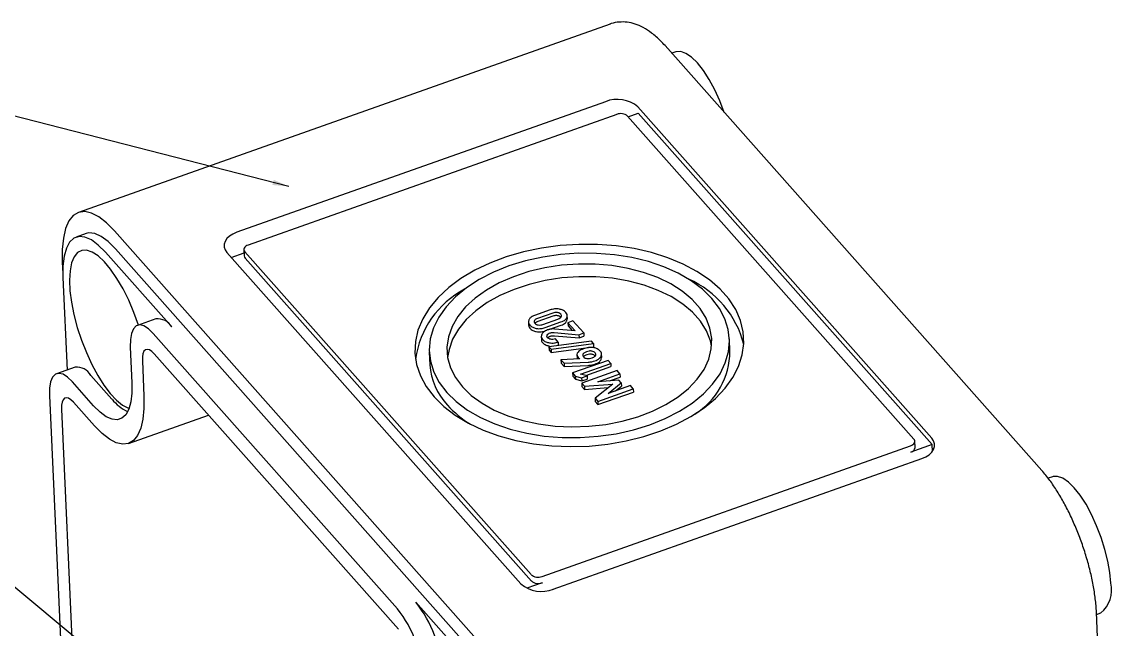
# Paper-space layout 'Layout1' of a CAD drawing. Extents: x 0.3 to 21.8, y 0.2 to 16.9.
# Drawn here: x 17.655 to 20.343, y 13.342 to 14.831 of the extents above; entities that cross this region are included whole.
import ezdxf

# ---------------------------------------------------------------- set-up
doc = ezdxf.new("R2010")
doc.units = 0
doc.header["$MEASUREMENT"] = 0
doc.linetypes.add('SLD-SOLID', pattern=[0])
doc.layers.get('0').update_dxf_attribs({"linetype": 'CONTINUOUS'})
doc.layers.add('SLD-0', color=7, linetype='SLD-SOLID')
doc.dimstyles.new('SLDDIMSTYLE2', dxfattribs={"dimtxt": 0.18, "dimasz": 0.04, "dimexe": 0, "dimexo": 0.0625, "dimgap": 0, "dimtad": 0, "dimtih": 1, "dimtoh": 1, "dimdec": 0, "dimrnd": 1e-09, "dimzin": 0, "dimtxsty": 'STANDARD', "dimblk1": 'DOT', "dimblk2": 'DOT', "dimsah": 1, "dimcen": 0.09, "dimazin": 3, "dimtfac": 0.04, "dimtdec": 0, "dimtofl": 0, "dimtmove": 0, "dimatfit": 3, "dimtolj": 1, "dimtzin": 0})

# ---------------------------------------------------------------- blocks, each defined once
blk = doc.blocks.new('_DOT')
at = {"color": 0, "linetype": 'BYBLOCK'}
blk.add_line((-0.5, 0), (-1, 0), dxfattribs=at)
at = {"color": 0, "linetype": 'BYBLOCK', "const_width": 0.5}
blk.add_lwpolyline([(-0.25, 0, 1), (0.25, 0, 1)], format="xyb", close=True, dxfattribs=at)

psp = doc.layouts.get("Layout1")

# ---------------------------------------------------------------- linework, layer by layer
at = {"color": 7, "linetype": 'SLD-SOLID'}
for p, q in [((19.0961, 14.8256), (17.7933, 14.3638)), ((20.1541, 13.7313), (19.2306, 14.7728)), ((19.2571, 14.7574), (19.2473, 14.7539)), ((19.0845, 14.6353), (18.1812, 14.3151)), ((19.1122, 14.6041), (18.2089, 14.2839)), ((19.1402, 14.5982), (19.165, 14.607)), ((19.8846, 13.8102), (19.1643, 14.6225)), ((19.8853, 13.7947), (19.165, 14.607)), ((19.8406, 13.8083), (19.1388, 14.5998)), ((17.8117, 14.3118), (17.7874, 14.3032)), ((18.805, 13.2769), (17.8815, 14.3184)), ((18.0217, 14.083), (17.8591, 14.2663)), ((18.8069, 13.2334), (17.8835, 14.2749)), ((18.1568, 14.2654), (18.8771, 13.453)), ((18.1674, 14.2534), (18.1988, 14.2645)), ((18.1985, 14.2726), (18.1992, 14.2571)), ((18.2008, 14.2673), (18.9026, 13.4758)), ((18.2015, 14.2518), (18.9033, 13.4602)), ((17.7534, 14.2417), (17.7547, 14.2138)), ((17.7549, 14.2039), (17.7651, 13.9774)), ((18.9494, 14.1248), (18.9111, 14.1112)), ((18.9553, 14.1171), (18.9184, 14.104)), ((17.9828, 14.103), (17.9377, 14.087)), ((18.8957, 14.0962), (18.8962, 14.0863)), ((18.9556, 14.1092), (18.9187, 14.0961)), ((18.9314, 14.0893), (18.9683, 14.1024)), ((18.9373, 14.0816), (18.9756, 14.0952)), ((18.9904, 14.0984), (18.9907, 14.1032)), ((18.9913, 14.1022), (18.9908, 14.112)), ((19.005, 14.0979), (18.9926, 14.0935)), ((18.9926, 14.0935), (19.0102, 14.0737)), ((18.9926, 14.0935), (18.993, 14.0857)), ((19.0313, 14.0683), (19.005, 14.0979)), ((18.5749, 13.3921), (17.9765, 14.067)), ((18.9455, 14.0765), (18.9759, 14.0873)), ((18.9591, 14.0694), (19.0197, 14.0641)), ((19.0102, 14.0737), (18.9604, 14.078)), ((18.993, 14.0857), (19.003, 14.0743)), ((19.0197, 14.0641), (19.0313, 14.0683)), ((19.0197, 14.0641), (19.02, 14.0562)), ((19.0313, 14.0683), (19.0317, 14.0604)), ((18.9273, 14.0605), (18.9277, 14.0507)), ((19.0501, 14.0482), (18.9463, 14.0343)), ((18.9514, 14.0286), (19.0552, 14.0424)), ((18.9595, 14.0615), (19.02, 14.0562)), ((18.9688, 14.0461), (18.9622, 14.0536)), ((18.9688, 14.0461), (18.9691, 14.0382)), ((19.02, 14.0562), (19.0317, 14.0604)), ((19.0552, 14.0424), (19.0501, 14.0482)), ((19.0552, 14.0424), (19.0555, 14.0346)), ((19.3898, 14.0232), (19.3884, 14.0542)), ((17.9201, 14.0332), (17.924, 13.9463)), ((18.5771, 13.3424), (17.9787, 14.0173)), ((18.653, 14.0214), (18.6544, 13.9903)), ((18.9463, 14.0343), (18.9514, 14.0286)), ((18.9463, 14.0343), (18.9467, 14.0264)), ((18.9467, 14.0264), (18.9518, 14.0207)), ((18.9514, 14.0286), (18.9518, 14.0207)), ((18.9518, 14.0207), (19.0555, 14.0346)), ((19.0147, 14.0144), (19.0151, 14.0066)), ((19.0743, 14.0034), (19.075, 14.009)), ((19.0755, 14.008), (19.0751, 14.0178)), ((17.7847, 13.9843), (17.7395, 13.9683)), ((17.9497, 13.9999), (17.9536, 13.913)), ((19.0221, 14.0047), (18.9757, 14.0025)), ((18.9757, 14.0025), (18.9831, 13.9942)), ((18.9757, 14.0025), (18.9761, 13.9946)), ((18.9761, 13.9946), (18.9835, 13.9863)), ((18.9831, 13.9942), (19.0422, 13.9967)), ((18.9831, 13.9942), (18.9835, 13.9863)), ((18.9835, 13.9863), (19.0426, 13.9888)), ((19.0911, 14.0012), (19.0041, 13.9703)), ((19.0239, 13.9675), (19.0977, 13.9937)), ((19.0367, 13.9641), (19.0981, 13.9858)), ((19.0977, 13.9937), (19.0911, 14.0012)), ((19.0977, 13.9937), (19.0981, 13.9858)), ((17.8752, 13.906), (17.8235, 13.9644)), ((19.0041, 13.9703), (19.0107, 13.9628)), ((19.0041, 13.9703), (19.0044, 13.9625)), ((19.0044, 13.9625), (19.0111, 13.955)), ((19.0107, 13.9628), (19.0263, 13.9586)), ((19.0107, 13.9628), (19.0111, 13.955)), ((19.0395, 13.9633), (19.0239, 13.9675)), ((19.0263, 13.9586), (19.0395, 13.9633)), ((19.0263, 13.9586), (19.0267, 13.9507)), ((19.1132, 13.9759), (19.0264, 13.9451)), ((19.0267, 13.9507), (19.0399, 13.9554)), ((19.0395, 13.9633), (19.0399, 13.9554)), ((19.0662, 13.9487), (19.1202, 13.968)), ((19.0946, 13.9508), (19.1206, 13.9601)), ((19.1202, 13.968), (19.1132, 13.9759)), ((19.1202, 13.968), (19.1206, 13.9601)), ((17.8301, 13.89), (17.7784, 13.9484)), ((19.0111, 13.955), (19.0267, 13.9507)), ((19.0264, 13.9451), (19.0331, 13.9377)), ((19.0264, 13.9451), (19.0268, 13.9372)), ((19.0268, 13.9372), (19.0334, 13.9298)), ((19.0331, 13.9377), (19.1026, 13.9431)), ((19.0331, 13.9377), (19.0334, 13.9298)), ((19.0334, 13.9298), (19.0917, 13.9344)), ((19.1026, 13.9431), (19.0593, 13.9081)), ((19.0659, 13.9007), (19.1527, 13.9314)), ((19.1176, 13.9526), (19.0662, 13.9487)), ((19.0915, 13.9201), (19.1235, 13.946)), ((19.1457, 13.9393), (19.0915, 13.9201)), ((19.1095, 13.9265), (19.1238, 13.9381)), ((19.1235, 13.946), (19.1176, 13.9526)), ((19.1235, 13.946), (19.1238, 13.9381)), ((19.1527, 13.9314), (19.1457, 13.9393)), ((19.1527, 13.9314), (19.153, 13.9235)), ((17.722, 13.9146), (17.7602, 13.0609)), ((19.0593, 13.9081), (19.0596, 13.9002)), ((19.0593, 13.9081), (19.0659, 13.9007)), ((19.0662, 13.8928), (19.153, 13.9235)), ((17.7516, 13.8813), (17.7897, 13.0275)), ((17.8323, 13.8403), (17.7806, 13.8987)), ((19.0596, 13.9002), (19.0662, 13.8928)), ((19.0659, 13.9007), (19.0662, 13.8928)), ((17.9158, 13.7974), (18.1121, 13.8669)), ((19.8853, 13.7947), (19.8332, 13.7762)), ((19.8436, 13.7875), (19.8429, 13.803)), ((19.8861, 13.778), (19.8853, 13.7947)), ((18.9292, 13.4715), (19.8325, 13.7917)), ((18.9569, 13.4403), (19.8602, 13.7605)), ((20.1806, 13.7159), (20.1696, 13.712)), ((18.9299, 13.456), (18.8918, 13.4425)), ((18.7826, 13.2248), (18.6201, 13.4081)), ((20.3977, 10.9301), (20.288, 13.3835)), ((20.2883, 13.3781), (20.299, 13.3819))]:
    psp.add_line(p, q, dxfattribs=at)
at = {"color": 7, "linetype": 'SLD-SOLID', "flags": 128}
for points in [[(19.3757, 14.6091), (19.3649, 14.6372), (19.3525, 14.6646), (19.3389, 14.6897), (19.3246, 14.7118), (19.3101, 14.7302), (19.2957, 14.7443), (19.282, 14.7538), (19.2693, 14.7583), (19.2581, 14.7577), (19.2571, 14.7574)], [(17.8815, 14.3184), (17.8619, 14.3383), (17.8429, 14.353), (17.8249, 14.3622), (17.8083, 14.3659), (17.7933, 14.3638), (17.7804, 14.3561), (17.7698, 14.3428), (17.7616, 14.3243), (17.7561, 14.301), (17.7533, 14.2733), (17.7534, 14.2417)], [(17.8591, 14.2663), (17.8416, 14.2838), (17.8247, 14.2963), (17.8089, 14.3033), (17.7945, 14.3048), (17.782, 14.3007), (17.7715, 14.291), (17.7634, 14.2761), (17.7578, 14.2562), (17.755, 14.232), (17.7549, 14.2039)], [(17.8835, 14.2749), (17.8659, 14.2925), (17.8491, 14.3049), (17.8332, 14.312), (17.8189, 14.3134), (17.8117, 14.3118)], [(18.1812, 14.3151), (18.1716, 14.3109), (18.1634, 14.3057), (18.1569, 14.2996), (18.1525, 14.2929), (18.1502, 14.2859), (18.1502, 14.2788), (18.1524, 14.2719), (18.1568, 14.2654)], [(18.2089, 14.2839), (18.2057, 14.2825), (18.203, 14.2807), (18.2008, 14.2787), (18.1993, 14.2765), (18.1986, 14.2741), (18.1986, 14.2718), (18.1993, 14.2695), (18.2008, 14.2673)], [(18.6646, 13.9116), (18.6885, 13.8881), (18.7167, 13.8665), (18.7489, 13.8472), (18.7847, 13.8303), (18.8235, 13.8162), (18.8649, 13.8049), (18.9083, 13.7967), (18.9532, 13.7916), (18.9989, 13.7898), (19.045, 13.7911), (19.0907, 13.7957), (19.1355, 13.8035), (19.1789, 13.8143), (19.2201, 13.828), (19.2588, 13.8444), (19.2943, 13.8634), (19.3263, 13.8846), (19.3543, 13.9079), (19.378, 13.9328), (19.397, 13.9591), (19.4111, 13.9864), (19.4201, 14.0144), (19.4239, 14.0427), (19.4224, 14.071), (19.4157, 14.0988), (19.4039, 14.1258), (19.387, 14.1516), (19.3654, 14.176), (19.3393, 14.1986), (19.309, 14.2191), (19.275, 14.2372), (19.2377, 14.2527), (19.1975, 14.2654), (19.155, 14.2752), (19.1108, 14.2818), (19.0654, 14.2853), (19.0194, 14.2855), (18.9735, 14.2826), (18.9281, 14.2764), (18.884, 14.2671), (18.8416, 14.2548), (18.8016, 14.2397), (18.7644, 14.222), (18.7306, 14.2018), (18.7006, 14.1796), (18.6747, 14.1554), (18.6533, 14.1298), (18.6368, 14.1029), (18.6252, 14.0752), (18.6188, 14.047), (18.6176, 14.0187), (18.6217, 13.9907), (18.631, 13.9632), (18.6454, 13.9367), (18.6646, 13.9116)], [(17.94, 14.0878), (17.929, 14.1184), (17.9163, 14.1484), (17.9023, 14.1765), (17.8874, 14.2021), (17.872, 14.2244), (17.8565, 14.2429), (17.8413, 14.2571), (17.8267, 14.2666), (17.8132, 14.2712), (17.8012, 14.2708), (17.7908, 14.2653), (17.7824, 14.255), (17.7763, 14.2401), (17.7725, 14.2209), (17.7711, 14.198), (17.7723, 14.172), (17.7759, 14.1435), (17.7819, 14.1133), (17.7902, 14.0821), (17.8004, 14.0508), (17.8124, 14.0202), (17.8258, 13.991), (17.8403, 13.9641), (17.8555, 13.9401), (17.871, 13.9196), (17.8864, 13.9032), (17.9013, 13.8913), (17.9154, 13.8842), (17.9173, 13.8836)], [(18.6959, 13.9226), (18.7191, 13.9), (18.7466, 13.8794), (18.7782, 13.8611), (18.8133, 13.8453), (18.8515, 13.8324), (18.8921, 13.8225), (18.9346, 13.8157), (18.9783, 13.8121), (19.0227, 13.8118), (19.067, 13.8149), (19.1106, 13.8211), (19.153, 13.8306), (19.1934, 13.843), (19.2313, 13.8583), (19.2661, 13.8763), (19.2974, 13.8965), (19.3246, 13.9189), (19.3474, 13.9429), (19.3654, 13.9684), (19.3784, 13.9948), (19.3861, 14.0219), (19.3886, 14.0492), (19.3857, 14.0764), (19.3774, 14.103), (19.364, 14.1286), (19.3455, 14.1529), (19.3224, 14.1756), (19.2948, 14.1962), (19.2632, 14.2145), (19.2281, 14.2303), (19.1899, 14.2432), (19.1493, 14.2531), (19.1068, 14.2599), (19.0631, 14.2635), (19.0188, 14.2638), (18.9744, 14.2607), (18.9308, 14.2545), (18.8884, 14.245), (18.848, 14.2326), (18.8101, 14.2173), (18.7753, 14.1993), (18.7441, 14.1791), (18.7168, 14.1567), (18.6941, 14.1327), (18.676, 14.1072), (18.6631, 14.0808), (18.6553, 14.0537), (18.6528, 14.0263), (18.6557, 13.9992), (18.664, 13.9726), (18.6774, 13.947), (18.6959, 13.9226)], [(18.7341, 13.9362), (18.7559, 13.9151), (18.7821, 13.8959), (18.8122, 13.8791), (18.8457, 13.8649), (18.8821, 13.8536), (18.9208, 13.8453), (18.9611, 13.8401), (19.0024, 13.8382), (19.044, 13.8395), (19.0852, 13.8441), (19.1254, 13.8519), (19.1638, 13.8628), (19.1999, 13.8765), (19.233, 13.8929), (19.2627, 13.9116), (19.2884, 13.9324), (19.3097, 13.955), (19.3262, 13.9789), (19.3377, 14.0038), (19.344, 14.0292), (19.3451, 14.0548), (19.3407, 14.0801), (19.3312, 14.1047), (19.3165, 14.1282), (19.297, 14.1502), (19.2729, 14.1704), (19.2447, 14.1884), (19.2128, 14.2039), (19.1778, 14.2167), (19.1402, 14.2266), (19.1006, 14.2333), (19.0597, 14.2369), (19.0182, 14.2371), (18.9767, 14.2342), (18.9359, 14.2279), (18.8966, 14.2186), (18.8592, 14.2063), (18.8245, 14.1912), (18.7931, 14.1736), (18.7654, 14.1538), (18.7418, 14.1321), (18.7229, 14.1088), (18.7088, 14.0844), (18.6999, 14.0592), (18.6962, 14.0336), (18.6979, 14.0081), (18.7048, 13.9831), (18.717, 13.959), (18.7341, 13.9362)], [(19.3449, 14.0367), (19.3421, 14.049), (19.3326, 14.0736), (19.3179, 14.0971), (19.2984, 14.1191), (19.2743, 14.1393), (19.2461, 14.1573), (19.2142, 14.1728), (19.1792, 14.1856), (19.1416, 14.1955), (19.102, 14.2023), (19.0611, 14.2058), (19.0196, 14.2061), (18.9781, 14.2031), (18.9373, 14.1969), (18.8979, 14.1875), (18.8606, 14.1752), (18.8259, 14.1602), (18.7945, 14.1426), (18.7667, 14.1228), (18.7432, 14.101), (18.7243, 14.0777), (18.7102, 14.0533), (18.7013, 14.0281), (18.6979, 14.0078)], [(17.9765, 14.067), (17.9647, 14.0784), (17.9535, 14.0855), (17.9434, 14.0879), (17.9348, 14.0856), (17.9279, 14.0786), (17.923, 14.0672), (17.9204, 14.0519), (17.9201, 14.0332)], [(17.9787, 14.0173), (17.9726, 14.0232), (17.9669, 14.0268), (17.9617, 14.0281), (17.9572, 14.0269), (17.9537, 14.0233), (17.9512, 14.0174), (17.9498, 14.0095), (17.9497, 13.9999)], [(17.7784, 13.9484), (17.7666, 13.9598), (17.7554, 13.9669), (17.7453, 13.9693), (17.7366, 13.9669), (17.7297, 13.96), (17.7249, 13.9486), (17.7223, 13.9333), (17.722, 13.9146)], [(17.924, 13.9463), (17.924, 13.921), (17.9214, 13.8991), (17.9164, 13.8812), (17.9091, 13.8678), (17.8997, 13.8591), (17.8883, 13.8553), (17.8754, 13.8566), (17.8611, 13.863), (17.8459, 13.8742), (17.8301, 13.89)], [(17.7806, 13.8987), (17.7745, 13.9046), (17.7688, 13.9082), (17.7635, 13.9094), (17.7591, 13.9082), (17.7555, 13.9047), (17.753, 13.8988), (17.7517, 13.8909), (17.7516, 13.8813)], [(17.9536, 13.913), (17.9536, 13.8831), (17.951, 13.8568), (17.9458, 13.8347), (17.9381, 13.8172), (17.928, 13.8047), (17.9158, 13.7974), (17.9016, 13.7954), (17.8859, 13.7988), (17.8689, 13.8076), (17.8509, 13.8215), (17.8323, 13.8403)], [(19.8325, 13.7917), (19.8357, 13.7931), (19.8384, 13.7949), (19.8406, 13.7969), (19.8421, 13.7991), (19.8428, 13.8015), (19.8428, 13.8038), (19.8421, 13.8061), (19.8406, 13.8083)], [(19.8602, 13.7605), (19.8698, 13.7647), (19.878, 13.7699), (19.8845, 13.776), (19.8889, 13.7827), (19.8912, 13.7897), (19.8912, 13.7968), (19.889, 13.8037), (19.8846, 13.8102)], [(20.3229, 13.4552), (20.3206, 13.4809), (20.3158, 13.5086), (20.3087, 13.5376), (20.2995, 13.5669), (20.2884, 13.5957), (20.2759, 13.6231), (20.2624, 13.6482), (20.2481, 13.6703), (20.2336, 13.6887), (20.2192, 13.7028), (20.2055, 13.7123), (20.1928, 13.7168), (20.1816, 13.7162), (20.1806, 13.7159)]]:
    psp.add_lwpolyline(points, dxfattribs=at)
at = {"color": 7, "linetype": 'SLD-SOLID'}
for centre, radius, start, end in [((19.1138, 14.5625), 0.0785, 49.9237, 111.8942), ((19.1219, 14.5798), 0.0262, 49.9237, 111.8942), ((18.2075, 14.2576), 0.00839, 183.4325, 223.5635), ((19.1931, 13.9823), 0.2378, 14.1004, 66.2488), ((18.8479, 13.9714), 0.2312, 118.0652, 171.8269), ((17.9869, 14.063), 0.0401, 29.834, 95.7262), ((19.2069, 14.0244), 0.1829, 301.9356, 359.6312), ((17.7887, 13.9444), 0.0401, 29.834, 95.7262), ((18.8133, 14.0007), 0.1593, 183.7523, 223.2437), ((17.9649, 13.9781), 0.115, 218.8201, 243.5885), ((18.8937, 14.0705), 0.2657, 222.3295, 238.2582), ((19.8306, 13.789), 0.0131, 281.2427, 353.3107), ((18.9195, 13.4958), 0.0262, 229.9237, 291.8942), ((18.9277, 13.5131), 0.0785, 229.9237, 291.8942), ((18.9202, 13.4803), 0.0262, 229.9237, 291.8942), ((20.2513, 13.438), 0.0736, 310.3687, 13.4621), ((18.3289, 13.1998), 0.3122, 3.8715, 38.0157), ((18.3741, 13.2158), 0.3122, 3.8715, 38.0157)]:
    psp.add_arc(centre, radius, start, end, dxfattribs=at)
for points, knots in [([(19.2306, 14.7728), (19.2271, 14.7766), (19.2166, 14.7881), (19.1992, 14.8034), (19.1783, 14.8172), (19.1581, 14.826), (19.138, 14.8307), (19.1183, 14.8309), (19.1037, 14.8289), (19.0967, 14.8256), (19.0955, 14.825)], [0, 0, 0, 0, 0.094103, 0.285203, 0.450435, 0.596018, 0.728526, 0.85382, 0.976062, 1, 1, 1, 1]), ([(18.9719, 14.1268), (18.9699, 14.1271), (18.9659, 14.1277), (18.958, 14.1273), (18.9527, 14.1258), (18.9494, 14.1248)], [0, 0, 0, 0, 0.264523, 0.532723, 1, 1, 1, 1]), ([(18.9669, 14.1185), (18.9659, 14.1186), (18.9638, 14.1188), (18.9598, 14.1184), (18.957, 14.1176), (18.9553, 14.1171)], [0, 0, 0, 0, 0.255795, 0.523307, 1, 1, 1, 1]), ([(18.975, 14.1144), (18.9739, 14.1155), (18.9718, 14.1174), (18.9684, 14.1182), (18.9669, 14.1185)], [0, 0, 0, 0, 0.5733374, 1, 1, 1, 1]), ([(18.9874, 14.1188), (18.9852, 14.1208), (18.9812, 14.1244), (18.9748, 14.126), (18.9719, 14.1268)], [0, 0, 0, 0, 0.552863, 1, 1, 1, 1]), ([(18.9901, 14.1062), (18.9906, 14.1087), (18.9916, 14.1132), (18.9887, 14.1171), (18.9874, 14.1188)], [0, 0, 0, 0, 0.561982, 1, 1, 1, 1]), ([(18.8966, 14.1001), (18.8961, 14.0976), (18.8951, 14.0932), (18.8979, 14.0893), (18.8992, 14.0875)], [0, 0, 0, 0, 0.563473, 1, 1, 1, 1]), ([(18.9111, 14.1112), (18.909, 14.1104), (18.9051, 14.1089), (18.8996, 14.1052), (18.8977, 14.102), (18.8966, 14.1001)], [0, 0, 0, 0, 0.306863, 0.584438, 1, 1, 1, 1]), ([(18.9105, 14.0985), (18.9101, 14.0972), (18.9094, 14.095), (18.9109, 14.0929), (18.9116, 14.092)], [0, 0, 0, 0, 0.541909, 1, 1, 1, 1]), ([(18.9184, 14.104), (18.9163, 14.1032), (18.9128, 14.1017), (18.9111, 14.0994), (18.9105, 14.0985)], [0, 0, 0, 0, 0.5901769, 1, 1, 1, 1]), ([(18.9116, 14.092), (18.9128, 14.0909), (18.9148, 14.0889), (18.9184, 14.0882), (18.9198, 14.0879)], [0, 0, 0, 0, 0.577132, 1, 1, 1, 1]), ([(18.9187, 14.0961), (18.9166, 14.0953), (18.9137, 14.0942), (18.9123, 14.0923), (18.9119, 14.0918)], [0, 0, 0, 0, 0.719636, 1, 1, 1, 1]), ([(18.9673, 14.1106), (18.9662, 14.1107), (18.9642, 14.1109), (18.9601, 14.1106), (18.9574, 14.1097), (18.9556, 14.1092)], [0, 0, 0, 0, 0.255795, 0.523307, 1, 1, 1, 1]), ([(18.9754, 14.1066), (18.9742, 14.1076), (18.9722, 14.1095), (18.9687, 14.1103), (18.9673, 14.1106)], [0, 0, 0, 0, 0.5733374, 1, 1, 1, 1]), ([(18.9683, 14.1024), (18.9704, 14.1032), (18.9739, 14.1046), (18.9756, 14.107), (18.9763, 14.1079)], [0, 0, 0, 0, 0.594403, 1, 1, 1, 1]), ([(18.9763, 14.1079), (18.9767, 14.1091), (18.9773, 14.1114), (18.9758, 14.1135), (18.975, 14.1144)], [0, 0, 0, 0, 0.537414, 1, 1, 1, 1]), ([(18.9756, 14.0952), (18.9776, 14.096), (18.9815, 14.0976), (18.9871, 14.1011), (18.989, 14.1043), (18.9901, 14.1062)], [0, 0, 0, 0, 0.307512, 0.585665, 1, 1, 1, 1]), ([(18.9759, 14.0873), (18.978, 14.0881), (18.9819, 14.0897), (18.9875, 14.0933), (18.9893, 14.0964), (18.9904, 14.0984)], [0, 0, 0, 0, 0.307512, 0.585665, 1, 1, 1, 1]), ([(18.8967, 14.0873), (18.8965, 14.0865), (18.8961, 14.0838), (18.8981, 14.0814), (18.8995, 14.0797)], [0, 0, 0, 0, 0.296627, 1, 1, 1, 1]), ([(18.8992, 14.0875), (18.9014, 14.0856), (18.9054, 14.082), (18.9119, 14.0803), (18.9148, 14.0796)], [0, 0, 0, 0, 0.553826, 1, 1, 1, 1]), ([(18.8995, 14.0797), (18.9017, 14.0777), (18.9058, 14.0741), (18.9123, 14.0724), (18.9152, 14.0717)], [0, 0, 0, 0, 0.553826, 1, 1, 1, 1]), ([(18.9148, 14.0796), (18.9168, 14.0793), (18.9208, 14.0786), (18.9287, 14.0791), (18.9339, 14.0806), (18.9373, 14.0816)], [0, 0, 0, 0, 0.265434, 0.533144, 1, 1, 1, 1]), ([(18.9152, 14.0717), (18.9172, 14.0714), (18.9211, 14.0708), (18.929, 14.0712), (18.9343, 14.0727), (18.9376, 14.0737)], [0, 0, 0, 0, 0.265434, 0.533144, 1, 1, 1, 1]), ([(18.9198, 14.0879), (18.922, 14.0878), (18.926, 14.0876), (18.9296, 14.0888), (18.9314, 14.0893)], [0, 0, 0, 0, 0.524501, 1, 1, 1, 1]), ([(18.9286, 14.0651), (18.9279, 14.0625), (18.9264, 14.0578), (18.9295, 14.0536), (18.9309, 14.0517)], [0, 0, 0, 0, 0.550797, 1, 1, 1, 1]), ([(18.9424, 14.0757), (18.9389, 14.0742), (18.9326, 14.0714), (18.9299, 14.0671), (18.9286, 14.0651)], [0, 0, 0, 0, 0.557072, 1, 1, 1, 1]), ([(18.9429, 14.0567), (18.9424, 14.0573), (18.9415, 14.0585), (18.9409, 14.0608), (18.9417, 14.0624), (18.9421, 14.0633)], [0, 0, 0, 0, 0.296539, 0.571027, 1, 1, 1, 1]), ([(18.9421, 14.0633), (18.9431, 14.0645), (18.9446, 14.0665), (18.9476, 14.0677), (18.9488, 14.0683)], [0, 0, 0, 0, 0.575433, 1, 1, 1, 1]), ([(18.9604, 14.078), (18.9569, 14.0781), (18.9506, 14.0783), (18.9449, 14.0765), (18.9424, 14.0757)], [0, 0, 0, 0, 0.5490167, 1, 1, 1, 1]), ([(18.9488, 14.0683), (18.9496, 14.0685), (18.951, 14.0689), (18.9525, 14.0692), (18.9532, 14.0693)], [0, 0, 0, 0, 0.550128, 1, 1, 1, 1]), ([(18.9532, 14.0693), (18.9542, 14.0694), (18.9562, 14.0696), (18.9582, 14.0695), (18.9591, 14.0694)], [0, 0, 0, 0, 0.514252, 1, 1, 1, 1]), ([(18.9283, 14.0516), (18.9281, 14.051), (18.9275, 14.0482), (18.9297, 14.0457), (18.9313, 14.0438)], [0, 0, 0, 0, 0.243827, 1, 1, 1, 1]), ([(18.9309, 14.0517), (18.9332, 14.0497), (18.9374, 14.0461), (18.9442, 14.0447), (18.9472, 14.0441)], [0, 0, 0, 0, 0.552645, 1, 1, 1, 1]), ([(18.9313, 14.0438), (18.9336, 14.0418), (18.9377, 14.0383), (18.9445, 14.0369), (18.9476, 14.0362)], [0, 0, 0, 0, 0.552645, 1, 1, 1, 1]), ([(18.9509, 14.0527), (18.949, 14.0532), (18.9457, 14.054), (18.9437, 14.0559), (18.9429, 14.0567)], [0, 0, 0, 0, 0.553262, 1, 1, 1, 1]), ([(18.9434, 14.0563), (18.944, 14.0571), (18.9454, 14.0588), (18.9479, 14.0598), (18.9492, 14.0604)], [0, 0, 0, 0, 0.49742, 1, 1, 1, 1]), ([(18.9472, 14.0441), (18.9513, 14.0438), (18.9588, 14.0431), (18.9657, 14.0452), (18.9688, 14.0461)], [0, 0, 0, 0, 0.552983, 1, 1, 1, 1]), ([(18.9492, 14.0604), (18.95, 14.0606), (18.9514, 14.061), (18.9529, 14.0613), (18.9536, 14.0614)], [0, 0, 0, 0, 0.550128, 1, 1, 1, 1]), ([(18.9622, 14.0536), (18.96, 14.053), (18.9563, 14.0521), (18.9525, 14.0525), (18.9509, 14.0527)], [0, 0, 0, 0, 0.579836, 1, 1, 1, 1]), ([(18.9536, 14.0614), (18.9546, 14.0615), (18.9566, 14.0618), (18.9585, 14.0616), (18.9595, 14.0615)], [0, 0, 0, 0, 0.514252, 1, 1, 1, 1]), ([(19.0156, 14.019), (19.015, 14.0169), (19.014, 14.0131), (19.0164, 14.0097), (19.0174, 14.0083)], [0, 0, 0, 0, 0.567283, 1, 1, 1, 1]), ([(19.0306, 14.0293), (19.0265, 14.0277), (19.0198, 14.0251), (19.0168, 14.0207), (19.0156, 14.019)], [0, 0, 0, 0, 0.610023, 1, 1, 1, 1]), ([(19.0296, 14.0162), (19.0292, 14.0149), (19.0286, 14.0127), (19.0301, 14.0106), (19.0307, 14.0097)], [0, 0, 0, 0, 0.552968, 1, 1, 1, 1]), ([(19.0384, 14.0222), (19.036, 14.0213), (19.0321, 14.0198), (19.0303, 14.0172), (19.0296, 14.0162)], [0, 0, 0, 0, 0.606589, 1, 1, 1, 1]), ([(19.0563, 14.0321), (19.0542, 14.0325), (19.0499, 14.0332), (19.0408, 14.0325), (19.0347, 14.0306), (19.0306, 14.0293)], [0, 0, 0, 0, 0.2434842, 0.5058888, 1, 1, 1, 1]), ([(19.0307, 14.0097), (19.0319, 14.0086), (19.034, 14.0068), (19.0374, 14.006), (19.0389, 14.0056)], [0, 0, 0, 0, 0.568575, 1, 1, 1, 1]), ([(19.0388, 14.0143), (19.0363, 14.0134), (19.033, 14.0122), (19.0314, 14.0101), (19.031, 14.0095)], [0, 0, 0, 0, 0.727785, 1, 1, 1, 1]), ([(19.0516, 14.0237), (19.0505, 14.0239), (19.0483, 14.0243), (19.0437, 14.0239), (19.0405, 14.0229), (19.0384, 14.0222)], [0, 0, 0, 0, 0.239593, 0.50051, 1, 1, 1, 1]), ([(19.0519, 14.0158), (19.0509, 14.016), (19.0487, 14.0164), (19.044, 14.016), (19.0409, 14.015), (19.0388, 14.0143)], [0, 0, 0, 0, 0.239593, 0.50051, 1, 1, 1, 1]), ([(19.0593, 14.0198), (19.0583, 14.0207), (19.0562, 14.0225), (19.0531, 14.0233), (19.0516, 14.0237)], [0, 0, 0, 0, 0.530756, 1, 1, 1, 1]), ([(19.0517, 14.0073), (19.0533, 14.0079), (19.0562, 14.009), (19.0595, 14.0112), (19.0615, 14.0138), (19.0616, 14.0169), (19.0601, 14.0188), (19.0593, 14.0198)], [0, 0, 0, 0, 0.224089, 0.411305, 0.576651, 0.771828, 1, 1, 1, 1]), ([(19.0597, 14.0119), (19.0586, 14.0129), (19.0566, 14.0146), (19.0534, 14.0154), (19.0519, 14.0158)], [0, 0, 0, 0, 0.530756, 1, 1, 1, 1]), ([(19.0721, 14.0238), (19.0699, 14.0258), (19.0658, 14.0295), (19.0593, 14.0313), (19.0563, 14.0321)], [0, 0, 0, 0, 0.549745, 1, 1, 1, 1]), ([(19.0585, 13.9999), (19.0627, 14.0016), (19.0697, 14.0045), (19.0727, 14.0093), (19.074, 14.0113)], [0, 0, 0, 0, 0.584219, 1, 1, 1, 1]), ([(19.074, 14.0113), (19.0747, 14.0138), (19.076, 14.0181), (19.0733, 14.0221), (19.0721, 14.0238)], [0, 0, 0, 0, 0.571874, 1, 1, 1, 1]), ([(19.0155, 14.0065), (19.0153, 14.006), (19.0151, 14.0052), (19.0155, 14.0045), (19.0156, 14.0044)], [0, 0, 0, 0, 0.783195, 1, 1, 1, 1]), ([(19.0174, 14.0083), (19.0182, 14.0075), (19.0195, 14.0061), (19.0213, 14.0051), (19.0221, 14.0047)], [0, 0, 0, 0, 0.597816, 1, 1, 1, 1]), ([(19.0389, 14.0056), (19.04, 14.0055), (19.0422, 14.0053), (19.0467, 14.0057), (19.0497, 14.0067), (19.0517, 14.0073)], [0, 0, 0, 0, 0.249319, 0.515227, 1, 1, 1, 1]), ([(19.0422, 13.9967), (19.0454, 13.997), (19.0511, 13.9975), (19.0562, 13.9991), (19.0585, 13.9999)], [0, 0, 0, 0, 0.55176, 1, 1, 1, 1]), ([(19.0426, 13.9888), (19.0457, 13.9891), (19.0514, 13.9896), (19.0566, 13.9913), (19.0589, 13.992)], [0, 0, 0, 0, 0.55176, 1, 1, 1, 1]), ([(19.0589, 13.992), (19.063, 13.9937), (19.07, 13.9966), (19.0731, 14.0014), (19.0743, 14.0034)], [0, 0, 0, 0, 0.584219, 1, 1, 1, 1]), ([(20.288, 13.3835), (20.2877, 13.389), (20.2868, 13.405), (20.2833, 13.4329), (20.277, 13.4672), (20.2685, 13.5019), (20.2581, 13.5366), (20.2459, 13.5709), (20.2322, 13.6043), (20.217, 13.6363), (20.2005, 13.6665), (20.1829, 13.6945), (20.1673, 13.7159), (20.1575, 13.7274), (20.1541, 13.7313)], [0, 0, 0, 0, 0.047926, 0.140621, 0.231691, 0.321595, 0.410831, 0.499778, 0.588761, 0.677997, 0.767845, 0.858755, 0.951358, 1, 1, 1, 1])]:
    psp.add_open_spline(points, degree=3, knots=knots, dxfattribs=at)

# ---------------------------------------------------------------- leaders
at = {"layer": 'SLD-0'}
for points in [[(18.3087, 14.4275), (17.0156, 14.7579)], [(18.0287, 13.1192), (16.4388, 14.441)]]:
    psp.add_leader(points, dimstyle='SLDDIMSTYLE2', dxfattribs=at)

doc.saveas('drawing.dxf')
